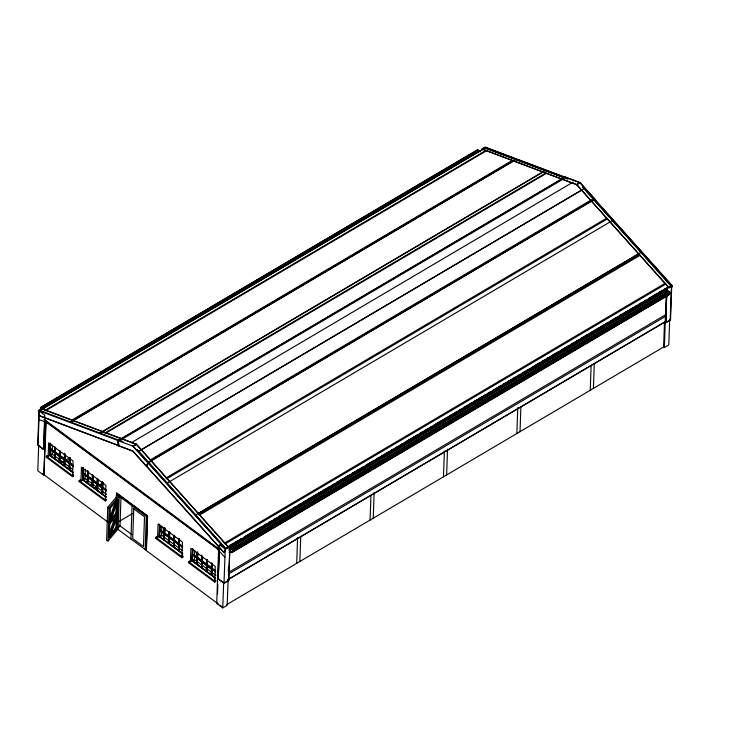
<?xml version="1.0" encoding="UTF-8"?>
<svg xmlns="http://www.w3.org/2000/svg" width="755" height="755" viewBox="0 0 755 755"><rect width="100%" height="100%" fill="white"/><g stroke="black" fill="none" stroke-linecap="round" stroke-linejoin="round"><path stroke-width="1.13" d="M39.175 413.013L38.052 445.148L43.535 449.423L37.75 445.139L38.949 410.824L44.734 415.108L43.535 449.423M38.694 445.186L37.797 470.78L43.856 475.273L46.197 421.479M477.839 150.66L40.44 408.389L40.468 407.474L477.622 149.726L479.519 151.123M480.227 151.868L477.613 149.924L40.761 407.502L40.827 408.323M43.696 449.329L44.809 417.298M43.856 475.273L45.762 420.592M72.763 469.346L52.114 454.038L48.16 456.369L47.291 455.718L46.338 456.284L46.31 457.247L72.452 476.632L73.405 476.075L73.443 475.103L72.565 474.461M47.254 456.681L47.291 455.718M48.169 456.218L48.631 442.874L73.037 460.965L72.537 475.423L73.405 476.075M50.17 443.062L49.745 455.435L73.207 472.828M50.292 444.1L49.896 455.341L73.027 472.404M50.009 455.341L50.377 449.404L69.375 463.495M50.585 443.355L50.406 448.498L54.605 451.82L50.245 448.593L50.425 443.449M50.377 449.404L50.17 455.246L54.369 458.568L55.011 447.885M52.076 455.001L52.425 444.988M54.605 451.82L54.747 447.715M54.53 458.474L54.973 446.762M55.096 453.113L54.888 458.955L55.257 453.028L59.456 456.35L59.249 462.192L59.456 456.35M59.815 450.584L59.409 455.322L55.19 452.198L55.351 447.602M59.654 455.19L55.426 452.056L55.587 447.46M59.409 455.322L59.569 450.726M59.975 456.737L59.768 462.57L60.136 456.643L64.335 459.965L64.137 465.807L64.335 459.965M64.656 455.359L64.298 458.946L59.938 455.709L60.098 451.113M64.534 458.804L60.173 455.567L60.296 452.122M64.298 458.946L64.496 453.198M64.855 460.352L64.656 466.194L65.015 460.257L69.498 463.381L54.766 452.566M65.213 454.595L65.053 459.191L69.035 462.456L64.817 459.333L65.015 453.585M69.035 462.456L69.196 457.86M54.841 452.103L69.384 462.881L69.177 469.336L64.817 466.099M69.318 461.173L69.441 457.719M69.696 457.577L69.29 463.381M69.743 463.976C71.197 480.859 65.996 455.869 73.226 466.562M73.263 465.656L69.771 463.07L69.951 457.926M73.424 465.561L69.932 462.975L70.111 457.832M72.452 476.632L72.489 475.669L46.338 456.284M105.407 498.8L106.276 499.451L106.238 500.414L105.294 500.971L79.143 481.586L79.181 480.624L80.124 480.067L81.002 480.709L84.956 478.377L106.54 494.383M80.124 480.067L80.096 481.029L79.143 481.586M80.964 481.671L81.464 467.213L105.879 485.314L105.37 499.763M83.012 467.411L82.578 479.774L106.049 497.177M83.173 467.317L82.739 479.68L106.21 497.083M82.852 479.68L83.21 473.753L102.218 487.834L101.85 493.77L102.538 481.916M83.428 467.704L83.239 472.838L87.448 476.169L83.088 472.932L83.267 467.798M83.21 473.753L83.012 479.585L87.212 482.917L87.684 476.867M84.919 479.34L85.268 469.336M87.448 476.169L87.627 471.026M87.363 482.822L87.778 470.931M87.891 471.063L87.665 476.896L102.331 487.721L87.674 476.443M87.929 477.462L87.731 483.294L88.09 477.368L92.289 480.69L92.091 486.531L92.289 480.69M92.648 474.933L92.252 479.67L88.033 476.537L88.193 471.941M92.487 479.529L88.269 476.396L88.429 471.8M92.252 479.67L92.412 475.074M92.818 481.077L92.61 486.918L92.969 480.982L97.178 484.314L96.97 490.146L97.178 484.314M97.527 478.547L97.131 483.285L92.771 480.057L92.931 475.452M97.367 483.143L93.007 479.916L93.167 475.32M97.131 483.285L97.291 478.689M97.697 484.701L97.489 490.533L97.857 484.606L102.057 487.928M102.274 482.067L101.878 486.805L97.65 483.672L97.81 479.076M102.114 486.664L97.895 483.53L98.008 480.086M101.878 486.805L102.038 482.209M102.576 488.315C104.03 505.199 98.839 480.218 106.068 490.901M106.096 489.995L102.614 487.409L102.793 482.266M106.257 489.901L102.765 487.315L102.907 483.2M105.294 500.971L105.322 500.008L79.181 480.624M107.748 507.322L106.597 540.467L108.012 541.005L118.091 528.953L119.252 495.808L117.837 495.271L107.748 507.322L109.164 507.86L119.252 495.808M108.012 541.005L109.164 507.86M116.327 497.677L116.487 493.081L147.442 516.024L146.234 550.537L218.884 604.396M116.487 497.583L116.647 492.987L147.593 515.929L146.394 550.442L117.601 529.095M116.025 513.306L116.27 506.445M109.579 535.88L115.883 528.33L116.251 517.779M110.825 519.308L116.43 512.607L116.846 500.876M116.921 528.726L117.959 498.97L110.334 508.077L109.296 537.843L116.921 528.726L115.883 528.33M121.017 496.752L119.979 526.471L117.506 527.924M130.917 538.966L132.078 505.822M145.158 549.527L146.319 516.382L117.837 495.271M181.983 555.567L182.852 556.218L182.823 557.181L181.87 557.737L155.719 538.353L155.756 537.39L156.7 536.833L157.578 537.475L161.532 535.144L182.181 550.452M156.7 536.833L156.672 537.796L155.719 538.353M157.54 538.438L158.05 523.989L182.455 542.081L181.946 556.539L182.823 557.181M159.588 524.178L159.154 536.541L182.625 553.943M159.711 525.206L159.314 536.456L182.786 553.849M159.428 536.446L159.786 530.52L178.793 544.6L178.435 550.537L179.114 538.683M159.966 525.499L159.824 529.614L164.024 532.936L159.664 529.708L159.805 525.593M159.786 530.52L159.588 536.352L163.788 539.683L164.467 527.83M161.494 536.107L161.844 526.103M164.024 532.936L164.203 527.792M163.948 539.589L164.363 527.698M164.514 534.229L164.307 540.07L164.665 534.134L168.875 537.456L168.667 543.298L168.875 537.456M169.224 531.699L168.827 536.437L164.609 533.304L164.807 527.556M169.063 536.295L164.845 533.172L165.005 528.566M168.827 536.437L168.988 531.841M169.394 537.843L169.186 543.685L169.545 537.749L173.754 541.08L173.546 546.922L173.754 541.08M174.112 535.314L173.707 540.052L169.346 536.824L169.507 532.228M173.952 539.919L169.582 536.682L169.743 532.086M173.707 540.052L173.867 535.455M174.273 541.467L174.065 547.299L174.433 541.373L178.633 544.695M174.631 535.701L174.471 540.297L178.454 543.572L174.235 540.438L174.396 535.842M178.454 543.572L178.614 538.976M178.775 541.137L178.85 538.834M179.152 545.082C180.615 561.975 175.415 536.984 182.644 547.668M182.672 546.762L179.19 544.176L179.369 539.032M181.964 546.025L179.35 544.081L179.53 538.938M181.87 557.737L181.908 556.775L155.756 537.39M214.816 579.915L215.694 580.557L215.656 581.52L214.713 582.086L188.561 562.702L188.59 561.729L189.543 561.173L190.411 561.824L194.365 559.493L215.958 575.489M189.543 561.173L189.505 562.135L188.561 562.702M190.42 561.673L190.883 548.328L215.288 566.42L214.788 580.878L215.656 581.52M192.383 549.64L191.996 560.889L215.458 578.283M192.544 549.555L192.157 560.795L215.619 578.188M192.468 554.953L192.261 560.795L192.629 554.859L196.828 558.181L196.621 564.023L197.197 552.047M192.836 548.809L192.657 553.953L196.857 557.275L192.497 554.047L192.676 548.904M194.337 560.455L194.686 550.442M196.857 557.275L197.036 552.131M197.31 552.169L196.828 558.181M197.348 558.568L197.149 564.41L197.508 558.473L201.708 561.805L201.5 567.637L201.708 561.805M202.029 557.19L201.67 560.776L197.442 557.652L197.602 553.056M201.906 560.635L197.687 557.511L197.848 552.915M201.67 560.776L201.868 555.029M202.227 562.192L202.029 568.024L202.387 562.097L206.587 565.419L206.389 571.261L206.587 565.419M206.946 559.663L206.549 564.4L202.189 561.163L202.349 556.567M206.785 564.259L202.425 561.022L202.585 556.426M206.549 564.4L206.71 559.804M207.115 565.806L206.908 571.648L207.266 565.712L211.476 569.043L211.268 574.876L211.947 563.032M211.693 563.173L211.296 567.911L207.068 564.787L207.229 560.182M211.532 567.779L207.304 564.646L207.465 560.05M211.296 567.911L211.457 563.315M211.995 569.43C213.448 586.314 208.248 561.324 215.486 572.016M215.515 571.11L212.023 568.515L212.202 563.381M215.675 571.016L212.183 568.43L212.325 564.315M214.713 582.086L214.741 581.114L188.59 561.729M228.095 579.698L227.198 605.293L222.772 607.907L216.713 603.415L218.62 548.734L44.035 419.308M217.515 593.826L217.836 584.521M218.28 571.724L218.572 563.579M218.233 578.981L219.431 544.666L225.216 548.96L229.888 546.205L228.689 580.519L224.018 583.275L218.233 578.981L219.507 546.865M222.772 607.907L223.669 582.313M224.018 583.275L225.226 548.753M228.378 571.554L228.538 566.901M229.152 549.546L229.275 545.79L232.323 543.996M668.732 294.743L669.855 292.44L666.363 289.854L229.511 547.422L229.407 550.48L231.879 552.311L668.892 294.648M228.689 580.519L229.888 546.205M670.157 292.449L233.002 550.197L229.218 547.403L666.382 289.646L670.157 292.449L670.129 293.365L232.965 551.122L232.993 550.008L229.511 547.422M296.696 563.353L297.602 537.503M299.858 561.484L300.726 536.814M370.082 520.082L370.941 495.412M373.244 518.213L374.15 492.373M443.468 476.811L444.374 450.971M446.63 474.942L447.536 449.102M477.622 149.726L478.302 152.737L477.679 150.755M516.854 433.54L517.76 407.7M520.025 431.681L520.884 407.011M590.24 390.269L591.108 365.609M593.411 388.41L594.27 363.74M669.676 319.337L668.788 344.931L664.353 347.545L663.626 347.007L664.494 322.338M666.212 290.184L666.278 288.259L653.094 296.026M664.353 347.545L666.146 296.356M666.25 293.402L666.438 288.042L664.409 289.24M665.844 322.744L666.901 288.316L665.844 322.744L670.525 319.988L671.723 285.673L667.042 288.429M109.966 517.401L115.562 501.433M109.881 520.988L117.346 499.706L116.308 499.31M110.457 521.384L117.922 500.103M109.041 534.191L115.383 516.099M109.333 536.711L116.799 515.429M109.909 537.107L117.374 515.825M146.612 466.543L148.093 463.013L151.491 461.012L136.428 444.233L120.866 438.325L117.478 440.325L118.648 445.827L132.823 451.169L146.612 466.543L148.206 463.041M148.688 462.268L138.845 451.113A23.424 12.165 59.5 0 0 137.259 449.461M151.094 460.758L228.68 547.432L136.381 444.346L41.648 408.634L38.42 410.541L39.543 415.854L132.984 451.075L224.065 552.622L146.432 466.071L147.867 462.664L594.685 199.216M167.204 483.077L612.267 220.668M195.772 514.929L640.835 252.519M224.065 552.622L225.603 549.244L133.144 446.252L38.42 410.541M591.448 201.123L669.034 287.797L672.318 285.767L579.972 182.804L485.238 147.093L482.001 149.009L561.607 179.011M147.971 462.692L593.76 199.848L583.908 188.703A23.424 12.165 59.5 0 0 582.332 187.051M669.034 287.797L576.735 184.711L482.001 149.009M670.865 285.994L593.713 199.801M671.422 287.627L672.11 285.985L594.478 199.424M671.601 287.476L672.318 285.767M229.114 550.612L231.823 552.632L232.88 550.697L669.987 293.1M670.129 293.365L668.977 294.875L231.823 552.632M109.843 522.12L117.469 513.004L116.43 512.607M117.412 514.693L109.786 523.81L108.748 523.413M110.655 533.993L115.506 528.189M40.44 408.389L477.745 150.594M121.262 438.646L41.695 408.823L38.618 410.635L39.704 415.76L119.309 445.771M482.039 149.188L485.116 147.376L564.731 177.387L120.979 439.023M39.883 410.267L43.771 408.172M485.456 147.536L480.926 150.396M485.437 147.735L39.826 410.399L118.733 440.146M39.864 410.588L483.908 148.773M44.838 410.493L485.842 150.481M45.545 410.758L486.541 150.745M38.949 419.563L46.848 422.451L43.913 421.347M71.263 420.459L512.267 160.438M71.961 420.724L512.966 160.702M70.611 422.007L515.674 159.588M72.688 420.988L514.702 160.381M99.915 433.049L544.978 170.639M101.982 432.039L542.987 172.017M104.756 433.087L545.761 173.065M106.474 432.747L546.46 173.329M61.797 462.428L69.913 457.643M561.22 178.699L564.617 176.698L580.085 182.531L595.233 199.386L591.788 201.5L576.697 184.531L561.258 178.878L564.495 176.972M564.844 177.104L118.025 440.552L119.148 445.865M118.224 440.646L120.526 439.287M122.829 438.74L562.815 179.322M118.648 445.827L117.676 440.42L120.866 438.325M72.489 475.669L73.443 475.103M131.115 442.845L573.13 182.068M136.428 444.233L132.946 446.158L148.093 463.013M576.697 184.531L580.18 182.597M133.144 446.252L136.381 444.346M576.735 184.711L579.972 182.804M138.845 451.113L583.908 188.703M140.874 450.084L581.869 190.062M95.205 487.447L103.218 482.719M149.905 460.154L591.92 199.537M154.256 458.257L157.304 456.464M169.498 449.272L171.536 448.074M178.652 443.874L180.681 442.675M183.729 440.882L186.778 439.089M198.971 431.898L201 430.699M208.116 426.5L210.145 425.301M213.193 423.508L216.241 421.715M223.357 417.515L225.386 416.316M228.435 414.523L230.473 413.325M242.666 406.133L245.715 404.34M247.744 403.142L250.792 401.339M252.821 400.141L254.86 398.942M257.908 397.149L259.937 395.95M272.13 388.759L275.179 386.966M277.208 385.767L280.256 383.965M282.294 382.766L284.324 381.568M287.372 379.774L289.401 378.576M301.594 371.384L304.642 369.591M306.681 368.393L309.729 366.59M311.758 365.392L313.797 364.193M316.845 362.4L318.874 361.201M332.087 353.416L334.116 352.217M336.145 351.018L339.193 349.216M341.232 348.017L343.261 346.819M346.309 345.026L348.338 343.827M356.473 339.033L359.522 337.24M361.551 336.041L363.58 334.843M365.618 333.644L368.666 331.841M370.696 330.643L372.725 329.444M375.773 327.651L377.811 326.453M385.937 321.658L388.985 319.865M391.014 318.667L393.053 317.468M400.159 313.268L402.198 312.07M405.246 310.277L407.275 309.078M415.401 304.284L418.449 302.491M429.633 295.894L431.662 294.695M434.71 292.902L436.749 291.704M439.797 289.901L441.826 288.712M444.874 286.909L447.923 285.116M459.097 278.519L461.135 277.321M464.183 275.528L466.212 274.329M469.261 272.536L471.29 271.338M474.338 269.535L477.386 267.742M493.647 258.153L495.676 256.955M498.725 255.162L500.763 253.963M503.812 252.161L506.86 250.367M519.053 243.176L521.082 241.977M523.111 240.779L525.15 239.58M528.198 237.787L530.227 236.589M533.275 234.786L536.324 232.993M548.517 225.802L550.546 224.603M552.584 223.404L554.614 222.206M557.662 220.413L559.691 219.214M562.739 217.412L565.797 215.619M577.99 208.427L580.019 207.229M587.135 203.038L589.164 201.84M105.322 500.008L106.276 499.451M165.845 478.104L606.841 218.082M166.525 478.859L607.53 218.846M119.328 521.337L132.304 513.693M164.175 533.266L178.907 544.487L164.184 533.681M197.801 513.73L638.805 253.718M198.508 514.514L639.504 254.501M199.188 515.278L640.183 255.256M181.908 556.775L182.852 556.218M197.093 557.558L211.617 568.789M224.273 543.241L665.278 283.229M224.952 544.006L665.957 283.993M218.978 550.622L217.383 548.998L225.009 557.35M234.352 542.798L237.391 541.005M239.42 539.806L241.449 538.617M244.497 536.824L252.604 532.039M254.633 530.841L261.74 526.65M263.769 525.461L266.808 523.668M268.837 522.469L270.866 521.271M273.905 519.478L275.934 518.279M278.982 516.486L291.147 509.314M293.176 508.115L296.224 506.322M298.253 505.123L300.282 503.925M303.321 502.132L305.35 500.942M307.379 499.744L320.564 491.967M322.593 490.769L325.632 488.976M327.661 487.787L329.69 486.588M331.719 485.39L334.767 483.596M336.796 482.398L349.98 474.621M352.009 473.432L355.048 471.639M357.077 470.44L359.106 469.242M361.135 468.043L364.174 466.25M366.203 465.061L373.31 460.871M376.349 459.078L379.397 457.285M381.417 456.086L388.523 451.905M390.552 450.707L393.591 448.914M395.62 447.715L397.649 446.516M400.688 444.723L402.717 443.525M405.765 441.732L417.94 434.559M419.959 433.361L423.008 431.567M425.037 430.369L427.066 429.18M430.105 427.377L432.134 426.188M434.163 424.989L442.279 420.205M444.308 419.006L447.347 417.213M449.376 416.014L452.424 414.221M454.453 413.032L456.482 411.834M459.521 410.041L461.55 408.842M463.579 407.643L471.696 402.859M473.725 401.669L476.764 399.876M478.793 398.678L481.832 396.885M483.861 395.686L485.89 394.488M487.919 393.298L490.967 391.496M492.996 390.307L501.103 385.522M503.132 384.323L506.18 382.53M508.209 381.332L510.238 380.133M512.267 378.944L515.306 377.151M517.335 375.952L520.374 374.159M522.403 372.961L529.51 368.77M532.549 366.977L539.646 362.796M541.675 361.598L544.723 359.805M546.752 358.606L549.791 356.813M551.82 355.614L558.917 351.434M561.965 349.641L569.062 345.45M571.091 344.252L574.14 342.459M576.159 341.269L578.188 340.071M581.237 338.278L588.334 334.087M590.363 332.889L598.479 328.114M600.508 326.915L603.547 325.122M605.576 323.923L607.605 322.725M610.653 320.932L617.75 316.751M619.779 315.552L627.896 310.767M629.925 309.569L632.964 307.776M634.993 306.577L637.022 305.388M639.051 304.19L642.09 302.396M644.119 301.198L646.148 299.999M649.196 298.206L657.303 293.421M659.332 292.232L662.38 290.43M229.124 546.007L241.298 538.825M243.318 537.635L255.492 530.454M257.521 529.264L284.909 513.117M286.938 511.918L314.325 495.771M316.354 494.572L343.733 478.425M345.762 477.236L363.004 467.062M365.033 465.873L392.421 449.725M394.45 448.527L430.963 427M432.993 425.801L460.38 409.654M462.409 408.455L489.797 392.307M491.826 391.118L494.865 389.325M496.894 388.127L519.204 374.971M521.233 373.772L524.281 371.979M526.31 370.78L528.34 369.591M530.369 368.393L548.621 357.625M550.65 356.426L557.747 352.245M559.776 351.047L562.824 349.254M564.853 348.055L587.163 334.899M589.193 333.71L592.231 331.907M594.26 330.718L616.58 317.562M618.609 316.364L621.648 314.571M623.677 313.372L645.997 300.216M648.026 299.018L651.065 297.225M225.226 548.668L147.669 462.192M225.5 549.215L228.727 547.309M230.181 548.413L666.325 291.26M230.954 549.527L666.448 292.761M231.105 549.631L666.599 292.864M229.058 552.226L231.087 551.027M232.993 550.008L669.855 292.44M669.978 293.261L232.965 551.122M211.476 569.043L197.027 558.02M228.34 572.535L665.504 314.788M214.741 581.114L215.694 580.557M228.293 574.149L665.448 316.392M227.925 579.519L666.457 320.96M228.067 579.632L666.608 321.064M228.548 580.406L224.027 583.068L218.393 578.887M665.702 322.63L670.213 319.969L671.422 285.598L594.638 199.99M216.713 603.415L217.185 603.132M226.472 604.755L663.626 347.007M485.437 147.754L507.473 156.068M519.6 160.636L509.682 156.898L517.307 159.852M521.799 161.466L529.519 164.373M531.718 165.203L541.637 168.941M543.845 169.771L551.556 172.678M555.963 174.339L563.674 177.246M491.967 150.302L495.271 151.547M497.469 152.378L500.782 153.624M521.714 161.513L527.226 163.59M531.633 165.251L539.344 168.167M543.751 169.828L549.262 171.904M555.878 174.396L561.38 176.472M563.796 177.736L484.927 148.169M568.043 179.161L564.004 177.812M118.903 440.033L122.98 441.571M666.269 292.864L668.081 294.205M40.761 407.502L42.497 408.795M40.468 407.474L42.355 408.87M45.744 421.243L218.601 549.376M46.753 422.507L217.468 548.942M69.894 463.881L73.386 466.467M102.737 488.221L106.228 490.807M179.312 544.987L181.927 546.931M192.629 554.859L211.626 568.949M212.155 569.336L215.637 571.922M50.217 449.499L54.577 452.736M83.05 473.847L87.41 477.075M159.635 530.614L163.995 533.842M59.588 460.569L61.466 461.956M55.049 458.861L59.409 462.098M59.928 462.485L64.288 465.712M69.696 469.723L73.188 472.309M87.891 483.209L92.242 486.437M92.771 486.824L97.131 490.061M97.65 490.439L102.01 493.676M102.529 494.063L106.021 496.648M164.467 539.976L168.827 543.204M169.346 543.591L173.707 546.828M174.226 547.215L178.586 550.442M179.114 550.829L182.597 553.415M192.421 560.701L196.781 563.928M197.3 564.315L201.661 567.552M202.18 567.93L206.549 571.167M207.068 571.554L211.428 574.791M211.947 575.168L215.439 577.764M119.243 525.263L131.87 534.625M42.554 473.678L107.738 521.998M220.705 605.736L222.517 607.086M594.553 200.047L671.327 285.645L225.802 548.404L148.65 462.211M133.748 508.804L132.71 538.56L143.478 546.544L144.516 516.788L133.748 508.804"/></g></svg>
